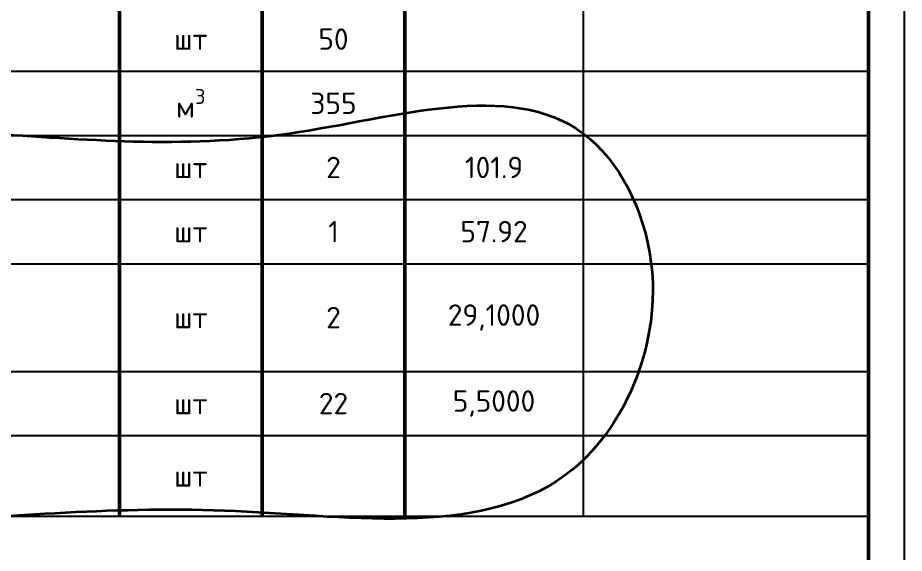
# Model space of a CAD drawing. Header units: metres. Extents: x 1642 to 8476, y 831 to 5441.
# Drawn here: x 6053.7 to 6178, y 1250 to 1325.1 of the extents above; entities that cross this region are included whole.
import ezdxf
from ezdxf.enums import TextEntityAlignment as Align

# ---------------------------------------------------------------- set-up
doc = ezdxf.new("R2010")
doc.units = ezdxf.units.M
doc.layers.add('Размеры на чертеже', color=250, linetype='Continuous', lineweight=25)
doc.layers.add('Таблица', color=3, linetype='Continuous', lineweight=30)
doc.styles.add('-ISOCPEUR-', font='isocpeur.ttf')
doc.styles.get("Standard").update_dxf_attribs({"font": 'arial.ttf'})

# ---------------------------------------------------------------- blocks, each defined once
blk = doc.blocks.new('*T187')
at = {"layer": 'Таблица', "color": 7, "lineweight": 50, "transparency": 16777216}
for p, q in [((0, 0), (395, 0)), ((0, 0), (0, -20.43)), ((20, 0), (20, -20.43)), ((150, 0), (150, -20.43)), ((210, 0), (210, -20.43)), ((245, 0), (245, -20.43)), ((290, 0), (290, -20.43)), ((310, 0), (310, -20.43)), ((330, 0), (330, -20.43)), ((355, 0), (355, -20.43)), ((395, 0), (395, -20.43))]:
    blk.add_line(p, q, dxfattribs=at)
at = {"layer": 'Таблица', "color": 0, "lineweight": 50, "transparency": 16777216}
for p, q in [((0, -20.43), (150, -20.43)), ((0, -20.43), (0, -211.79)), ((20, -20.43), (20, -60.17)), ((210, -20.43), (395, -20.43)), ((210, -20.43), (210, -91.17)), ((245, -20.43), (245, -80.17)), ((395, -20.43), (395, -211.79)), ((0, -29.43), (20, -29.43)), ((330, -60.17), (330, -80.17)), ((355, -60.17), (355, -80.17)), ((20, -69.17), (20, -140.38)), ((245, -91.17), (245, -211.79)), ((290, -98.37), (290, -107.37)), ((330, -98.37), (330, -140.38)), ((355, -98.37), (355, -140.38)), ((290, -118.37), (290, -140.38)), ((20, -149.38), (20, -211.79)), ((210, -149.38), (210, -211.79))]:
    blk.add_line(p, q, dxfattribs=at)
at = {"layer": 'Таблица', "color": 0, "linetype": 'ByBlock', "lineweight": 50, "transparency": 16777216}
for p, q in [((150, -20.43), (210, -20.43)), ((150, -20.43), (150, -49.17)), ((290, -20.43), (290, -60.17)), ((310, -20.43), (310, -60.17)), ((330, -20.43), (330, -60.17)), ((20, -60.17), (20, -69.17)), ((150, -60.17), (150, -211.79)), ((290, -69.17), (290, -98.37)), ((245, -80.17), (245, -91.17)), ((310, -80.17), (310, -98.37)), ((330, -80.17), (330, -98.37)), ((310, -107.37), (310, -211.79)), ((290, -140.38), (290, -211.79)), ((330, -140.38), (330, -211.79))]:
    blk.add_line(p, q, dxfattribs=at)
at = {"layer": 'Таблица', "color": 0, "linetype": 'ByBlock', "lineweight": -2, "transparency": 16777216}
for p, q in [((355, -20.43), (355, -60.17)), ((210, -29.43), (290, -29.43)), ((355, -29.43), (395, -29.43)), ((0, -38.16), (20, -38.16)), ((355, -38.16), (395, -38.16)), ((150, -49.17), (150, -60.17)), ((210, -60.17), (290, -60.17)), ((290, -60.17), (290, -69.17)), ((310, -60.17), (355, -60.17)), ((310, -60.17), (310, -80.17)), ((210, -80.17), (290, -80.17)), ((310, -80.17), (330, -80.17)), ((355, -80.17), (355, -98.37)), ((210, -91.17), (245, -91.17)), ((210, -91.17), (210, -149.38)), ((245, -98.37), (290, -98.37)), ((310, -98.37), (355, -98.37)), ((310, -98.37), (310, -107.37)), ((290, -107.37), (290, -118.37)), ((245, -118.37), (290, -118.37)), ((310, -118.37), (330, -118.37)), ((310, -129.37), (330, -129.37)), ((20, -140.38), (20, -149.38)), ((310, -140.38), (330, -140.38)), ((355, -140.38), (355, -211.79))]:
    blk.add_line(p, q, dxfattribs=at)
at = {"layer": 'Таблица', "color": 0, "linetype": 'ByBlock', "lineweight": 25, "transparency": 16777216}
for p, q in [((20, -29.43), (210, -29.43)), ((290, -29.43), (355, -29.43)), ((20, -38.16), (210, -38.16)), ((290, -38.16), (355, -38.16)), ((20, -49.17), (210, -49.17)), ((290, -49.17), (355, -49.17)), ((20, -60.17), (210, -60.17)), ((290, -60.17), (310, -60.17)), ((20, -69.17), (210, -69.17)), ((290, -69.17), (310, -69.17)), ((20, -80.17), (210, -80.17)), ((290, -80.17), (310, -80.17)), ((20, -91.17), (210, -91.17)), ((245, -91.17), (355, -91.17)), ((20, -98.37), (210, -98.37)), ((290, -98.37), (310, -98.37)), ((20, -107.37), (210, -107.37)), ((290, -107.37), (310, -107.37)), ((20, -118.37), (210, -118.37)), ((290, -118.37), (310, -118.37)), ((20, -129.37), (210, -129.37)), ((290, -129.37), (310, -129.37)), ((20, -140.38), (210, -140.38)), ((290, -140.38), (310, -140.38)), ((20, -149.38), (210, -149.38)), ((245, -149.38), (355, -149.38)), ((20, -158.38), (210, -158.38)), ((245, -158.38), (355, -158.38)), ((20, -167.38), (210, -167.38)), ((245, -167.38), (355, -167.38)), ((20, -176.38), (210, -176.38)), ((245, -176.38), (355, -176.38)), ((20, -191.49), (210, -191.49)), ((245, -191.49), (355, -191.49)), ((20, -200.49), (210, -200.49)), ((245, -200.49), (355, -200.49)), ((20, -211.79), (210, -211.79)), ((245, -211.79), (355, -211.79))]:
    blk.add_line(p, q, dxfattribs=at)
at = {"layer": 'Таблица', "color": 0, "lineweight": 25, "transparency": 16777216}
for p, q in [((210, -38.16), (290, -38.16)), ((0, -49.17), (20, -49.17)), ((210, -49.17), (290, -49.17)), ((355, -49.17), (395, -49.17)), ((0, -60.17), (20, -60.17)), ((355, -60.17), (395, -60.17)), ((0, -69.17), (20, -69.17)), ((210, -69.17), (290, -69.17)), ((310, -69.17), (395, -69.17)), ((0, -80.17), (20, -80.17)), ((330, -80.17), (395, -80.17)), ((0, -91.17), (20, -91.17)), ((355, -91.17), (395, -91.17)), ((0, -98.37), (20, -98.37)), ((210, -98.37), (245, -98.37)), ((355, -98.37), (395, -98.37)), ((0, -107.37), (20, -107.37)), ((210, -107.37), (290, -107.37)), ((310, -107.37), (395, -107.37)), ((0, -118.37), (20, -118.37)), ((210, -118.37), (245, -118.37)), ((330, -118.37), (395, -118.37)), ((0, -129.37), (20, -129.37)), ((210, -129.37), (290, -129.37)), ((330, -129.37), (395, -129.37)), ((0, -140.38), (20, -140.38)), ((210, -140.38), (290, -140.38)), ((330, -140.38), (395, -140.38)), ((0, -149.38), (20, -149.38)), ((210, -149.38), (245, -149.38)), ((355, -149.38), (395, -149.38)), ((0, -158.38), (20, -158.38)), ((210, -158.38), (245, -158.38)), ((355, -158.38), (395, -158.38)), ((0, -167.38), (20, -167.38)), ((210, -167.38), (245, -167.38)), ((355, -167.38), (395, -167.38)), ((0, -176.38), (20, -176.38)), ((210, -176.38), (245, -176.38)), ((355, -176.38), (395, -176.38)), ((0, -191.49), (20, -191.49)), ((210, -191.49), (245, -191.49)), ((355, -191.49), (395, -191.49)), ((0, -200.49), (20, -200.49)), ((210, -200.49), (245, -200.49)), ((355, -200.49), (395, -200.49)), ((0, -211.79), (20, -211.79)), ((210, -211.79), (245, -211.79)), ((355, -211.79), (395, -211.79))]:
    blk.add_line(p, q, dxfattribs=at)
at = {"layer": 'Таблица', "color": 7, "transparency": 16777216, "attachment_point": 5, "style": '-ISOCPEUR-'}
for s, insert, char_height, width in [('Ед. изме-ре- ния', (300, -10.22), 3, 17), ('Тип, марка, обозначение документа, опросного листа', (180, -10.22), 3, 57), ('Масса 1 ед., кг.', (342.5, -10.22), 3, 22), ('Поз.', (10, -10.22), 3, 17), ('Наименование и техническая характеристика', (85, -10.22), 3, 127), ('Код продукции', (227.5, -10.22), 3, 32), ('Поставщик', (267.5, -10.22), 3, 42), ('Примечание', (375, -10.22), 3, 37), ('Коли-чест-во', (320, -10.22), 3, 17), ('161,40', (342.5, -74.67), 3, 22), ('4', (320, -74.67), 2.5, 17)]:
    blk.add_mtext(s, dxfattribs=dict(at, insert=insert, char_height=char_height, width=width))
at = {"layer": 'Таблица', "color": 0, "transparency": 16777216, "style": '-ISOCPEUR-'}
for s, insert, char_height, width, attachment_point in [('{\\LТепловая сеть}', (21.5, -24.93), 3, 127, 4), ('275.8\\P248,61', (320, -33.8), 2, 17, 5), ('1', (10, -33.8), 3, 17, 5), ('Труба 325х8,0-20 ГОСТ 20295-ППУ1-ПЭ ГОСТ 30732-2020', (21.5, -33.8), 3, 127, 4), ('74.40', (342.5, -33.8), 3, 22, 5), ('\\A1;ГОСТ 10704-91{\\A0;/ ГОСТ 30732-2020}', (151.5, -33.8), 2.5, 57, 4), ('м', (300, -33.8), 3, 17, 5), ('Труба ИЗОПРОФЛЕКС-95 А ИЗОКОМ А 95 203х10,6 ГОСТ 32415 - ППУ1-ПЭ ГОСТ 30732-2020', (21.5, -43.66), 3, 127, 4), ('151\\P133,4', (320, -43.66), 2, 17, 5), ('2', (10, -43.66), 3, 17, 5), ('14.37', (342.5, -43.66), 3, 22, 5), ('\\A1;ГОСТ 32415{\\A0;/ ГОСТ 30732-2020}', (151.5, -43.66), 2.5, 57, 4), ('м', (300, -43.66), 3, 17, 5), ('Труба ИЗОПРОФЛЕКС-95 А ИЗОКОМ А 95 101х6,5 ГОСТ 32415 - ППУ1-ПЭ ГОСТ 30732-2020', (21.5, -54.67), 3, 127, 4), ('151\\P134', (320, -54.67), 2, 17, 5), ('3', (10, -54.67), 3, 17, 5), ('\\A1;ГОСТ 32415{\\A0;/ ГОСТ 30732-2020}', (151.5, -54.67), 2.5, 57, 4), ('3.87', (342.5, -54.67), 3, 22, 5), ('м', (300, -54.67), 3, 17, 5), ('4', (10, -64.67), 3, 17, 5), ('\\A1;Отвод 325х9,0-90-20 ГОСТ 20295-ППУ1-ПЭ ГОСТ 30732-2020', (21.5, -64.67), 3, 127, 4), ('127', (342.5, -64.67), 3, 25, 5), ('\\A1;ГОСТ 10704-91{\\A0;/ ГОСТ 30732-2020}', (151.5, -64.67), 2.5, 57, 4), ('шт', (300, -64.67), 3, 17, 5), ('20', (320, -64.67), 2.5, 20, 5), ('{\\T0.95;Концевой элемент с верхним кабелем вывода 325*8.0-20 }ГОСТ 10704-91{\\T0.95; - ППУ1-ПЭ ГОСТ 30732-2020}', (21.5, -74.67), 3, 127, 4), ('6', (10, -74.67), 3, 17, 5), ('\\A1;ГОСТ 10704-91{\\A0;/ ГОСТ 30732-2020}', (151.5, -74.67), 2.5, 57, 4), ('шт', (300, -74.67), 3, 17, 5), ('Неподвижная опора 325х8,0-650х40-20 ГОСТ 20295-ППУ1-ПЭ ГОСТ 30732-2020', (21.5, -85.67), 3, 127, 4), ('7', (10, -85.67), 3, 17, 5), ('\\A1;ГОСТ 10704-91{\\A0;/ ГОСТ 30732-2020}', (151.5, -85.67), 2.5, 57, 4), ('2', (320, -85.67), 2.5, 17, 5), ('367,80', (342.5, -85.67), 3, 22, 5), ('шт', (300, -85.67), 3, 17, 5), ('Термоусаживаемая муфта КЗС(Т)-325х450', (21.5, -94.77), 3, 127, 4), ('8', (10, -94.77), 3, 17, 5), ('{\\T0.95;ТУ 2246-002-86666777-2008}', (151.5, -94.77), 2.5, 57, 4), ('шт', (300, -94.77), 3, 17, 5), ('84', (320, -94.77), 2.5, 17, 5), ('{\\LМатериалы}', (21.5, -102.87), 3, 127, 4), ('Изопрофлекс 95 А      ИЗОКОМ А 95', (151.5, -112.87), 3, 57, 4), ('Комплект заделки стыков 315х315 L=1300', (21.5, -112.87), 3, 127, 4), ('15', (320, -112.87), 3, 17, 5), ('шт', (300, -112.87), 3, 17, 5), ('Изопрофлекс 95 А\\PИЗОКОМ А 95', (151.5, -123.87), 3, 57, 4), ('Комплект для изоляции стыка 160x160 L=900', (21.5, -123.87), 3, 127, 4), ('2', (320, -123.87), 3, 17, 5), ('шт', (300, -123.87), 3, 17, 5), ('Изопрофлекс 95 А\\PИЗОКОМ А 95', (151.5, -134.88), 3, 57, 4), ('Пена для изоляции №10', (21.5, -134.88), 3, 127, 4), ('17', (320, -134.88), 3, 17, 5), ('шт', (300, -134.88), 3, 17, 5), ('Маты компенсационные ', (21.5, -144.88), 3, 127, 4), ('1000х2000х40', (151.5, -144.88), 3, 57, 4), ('50', (320, -144.88), 3, 17, 5), ('шт', (300, -144.88), 3, 17, 5), ('Песок строительный для реконструкции', (21.5, -153.88), 3, 127, 4), ('ГОСТ 8736-93', (151.5, -153.88), 3, 57, 4), ('\\A1;м{\\H0.7x;\\S3^ ;}', (300, -153.88), 3, 17, 5), ('355', (320, -153.88), 3, 17, 5), ('Переход ППУ-ПЭ 325х273 L = 1300 мм ', (21.5, -162.88), 3, 127, 4), ('2', (320, -162.88), 3, 17, 5), ('101.9', (342.5, -162.88), 3, 22, 5), ('ГОСТ 30732-2006 /ГОСТ 30732-2020', (151.5, -162.88), 2.5, 57, 4), ('шт', (300, -162.88), 3, 17, 5), ('Переход ППУ-ПЭ 219х133 L = 1200 мм ', (21.5, -171.88), 3, 127, 4), ('ГОСТ 30732-2006 /ГОСТ 30732-2020', (151.5, -171.88), 2.5, 57, 4), ('шт', (300, -171.88), 3, 17, 5), ('1', (320, -171.88), 3, 17, 5), ('57.92', (342.5, -171.88), 3, 22, 5), ('Отвод обжимной сталь с-pentane 90° (203,0х10,6-1,0 А-РЕ-Х) – 225/315 L = 650/650 ', (21.5, -183.93), 3, 127, 4), ('ИЗОКОМ А 95', (151.5, -183.93), 3, 57, 4), ('2', (320, -183.93), 3, 17, 5), ('29,1000', (342.5, -183.93), 3, 22, 5), ('шт', (300, -183.93), 3, 17, 5), ('Гильза обжимная сталь Г 203,0 ', (21.5, -195.99), 3, 127, 4), ('ИЗОКОМ А 95', (151.5, -195.99), 3, 57, 4), ('22', (320, -195.99), 3, 17, 5), ('5,5000', (342.5, -195.99), 3, 22, 5), ('шт', (300, -195.99), 3, 17, 5), ('Муфта обжимная равнопроходная сталь (203,0х10,6-1,0 МПа) – 11 шт. L = 220 мм ', (21.5, -206.14), 3, 127, 4), ('ИЗОКОМ А 95', (151.5, -206.14), 3, 57, 4), ('шт', (300, -206.14), 3, 17, 5)]:
    blk.add_mtext(s, dxfattribs=dict(at, insert=insert, char_height=char_height, width=width, attachment_point=attachment_point))
blk = doc.blocks.new('*U326')
blk.add_lwpolyline([(0, 0), (420, 0), (420, -297), (0, -297)], close=True)
at = {"const_width": 0.5}
blk.add_lwpolyline([(20, -5), (415, -5), (415, -292), (20, -292)], close=True, dxfattribs=at)
blk.add_attdef('РАЗРАБОТАЛ', text='', height=2.5).set_placement((250.5, -264.22), align=Align.MIDDLE_LEFT)
at = {"flags": 8}
for tag, height, p in [('ДАТА', 2.5, (290.07, -264.4)), ('ЛИСТ', 3, (386.39, -271.92)), ('ЛИСТОВ', 3, (403.89, -271.92))]:
    blk.add_attdef(tag, text='', height=height, dxfattribs=at).set_placement(p, align=Align.MIDDLE_CENTER)
blk.add_attdef('ПРОВЕРИЛ', (250.75, -270.73), '', height=2.5)
for tag, p in [('ТЕПЛОВЫЕ_СЕТИ_001', (315.41, -270.98)), ('ИМЯ_ЧЕРТЕЖА_001', (318.54, -284.68))]:
    blk.add_attdef(tag, p, '', height=3, dxfattribs=at)
at = {"style": '-ISOCPEUR-', "flags": 8}
blk.add_attdef('ФОРМАТ', text='', height=3, dxfattribs=at).set_placement((380.97, -294.75), align=Align.MIDDLE_CENTER)

msp = doc.modelspace()

# ---------------------------------------------------------------- linework, layer by layer
at = {"color": 18, "lineweight": 35, "true_color": 0x000000}
msp.add_spline([(5793.843, 1257.669), (5793.548, 1259.311), (5793.548, 1284.19), (5793.548, 1299.915), (5802.03, 1308.915), (5815.422, 1308.915), (5831.715, 1308.915), (5856.713, 1308.915), (5876.578, 1308.915), (5899.344, 1308.915), (5920.325, 1308.915), (5955.332, 1308.915), (6049.263, 1308.915), (6091.784, 1308.915), (6132.995, 1308.915), (6142.496, 1290.915), (6131.47, 1261.751), (6084.247, 1255.925), (6037.486, 1254.198), (5910.856, 1254.287), (5810.88, 1255.316), (5793.322, 1259.311), (5793.097, 1264.287)], degree=3, dxfattribs=at)

# ---------------------------------------------------------------- block references
msp.add_blockref('*T187', (5777.995, 1467.024))
at = {"layer": 'Размеры на чертеже', "lineweight": 90}
msp.add_blockref('*U326', (5757.995, 1472.024), dxfattribs=at)

doc.saveas('drawing.dxf')
